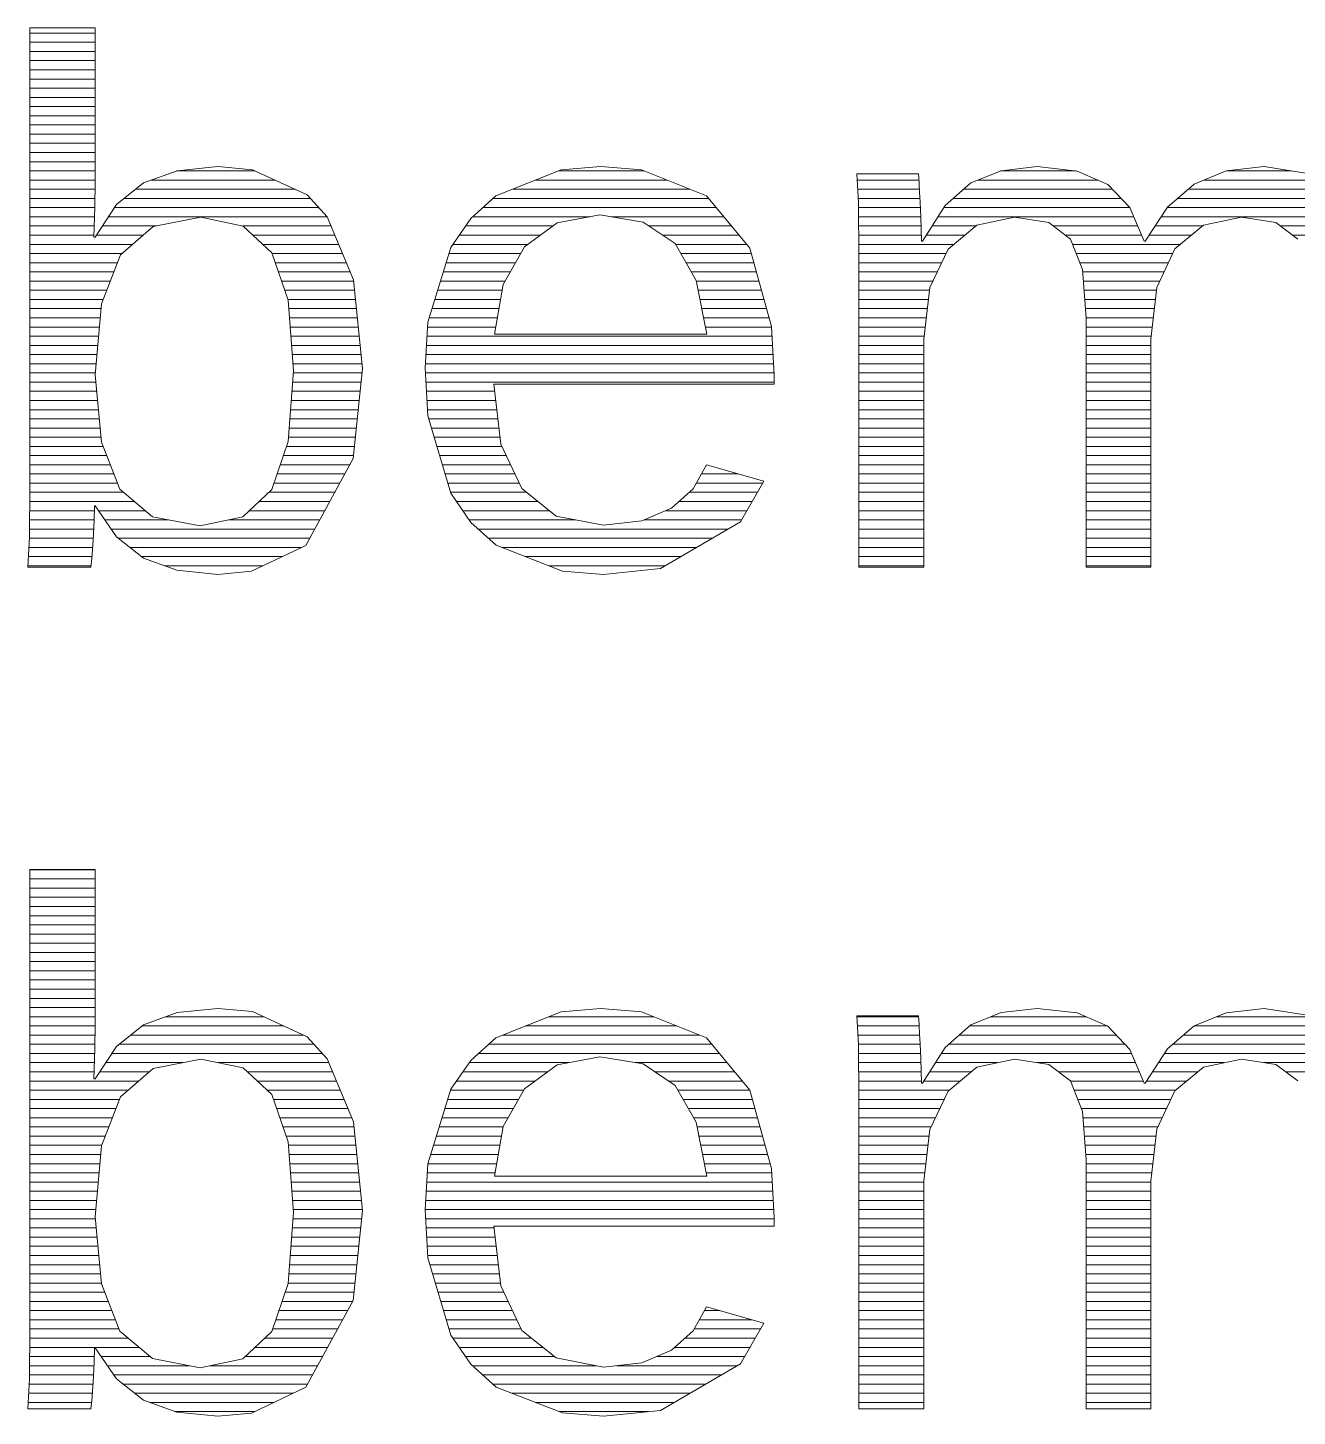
# Model space of a CAD drawing. Header units: millimetres. Extents: x 20 to 410, y 10 to 287.
# Drawn here: x 122.74 to 131.03, y 35.45 to 44.52 of the extents above; entities that cross this region are included whole.
import ezdxf

# ---------------------------------------------------------------- set-up
doc = ezdxf.new("R2010")
doc.units = ezdxf.units.MM
doc.layers.add('TEXT', color=7, linetype='Continuous', lineweight=13)

msp = doc.modelspace()

# ---------------------------------------------------------------- linework, layer by layer
at = {"layer": 'TEXT', "lineweight": 13}
for p, q in [((122.7528, 44.4879), (123.1804, 44.4879)), ((122.7528, 44.4279), (123.1804, 44.4279)), ((122.7528, 44.3679), (123.1804, 44.3679)), ((122.7528, 44.3079), (123.1804, 44.3079)), ((122.7528, 44.2479), (123.1804, 44.2479)), ((122.7528, 44.1879), (123.1804, 44.1879)), ((122.7528, 44.1279), (123.1804, 44.1279)), ((122.7528, 44.0679), (123.1804, 44.0679)), ((122.7528, 44.0079), (123.1804, 44.0079)), ((122.7528, 43.9479), (123.1804, 43.9479)), ((122.7528, 43.8879), (123.1804, 43.8879)), ((122.7528, 43.8279), (123.1804, 43.8279)), ((122.7528, 43.7679), (123.1804, 43.7679)), ((122.7528, 43.7079), (123.1804, 43.7079)), ((122.7528, 43.6479), (123.1804, 43.6479)), ((122.7528, 43.5879), (123.1804, 43.5879)), ((123.711, 43.5879), (124.2238, 43.5879)), ((126.2063, 43.5879), (126.7657, 43.5879)), ((129.0948, 43.5879), (129.5861, 43.5879)), ((130.5739, 43.5879), (130.9958, 43.5879)), ((122.7528, 43.5279), (123.1804, 43.5279)), ((122.7528, 43.4679), (123.1797, 43.4679)), ((123.4439, 43.4679), (124.4855, 43.4679)), ((123.5472, 43.5279), (124.3546, 43.5279)), ((125.9057, 43.4679), (127.0643, 43.4679)), ((126.056, 43.5279), (126.915, 43.5279)), ((128.1571, 43.5279), (128.5613, 43.5279)), ((128.1605, 43.4679), (128.5646, 43.4679)), ((128.8536, 43.4679), (129.8264, 43.4679)), ((128.947, 43.5279), (129.7312, 43.5279)), ((130.3209, 43.4679), (131.292, 43.4679)), ((130.424, 43.5279), (131.205, 43.5279)), ((122.7528, 43.4079), (123.1788, 43.4079)), ((123.369, 43.4079), (124.5865, 43.4079)), ((125.779, 43.4079), (127.1871, 43.4079)), ((128.164, 43.4079), (128.5676, 43.4079)), ((128.7857, 43.4079), (129.8836, 43.4079)), ((130.2512, 43.4079), (131.3789, 43.4079)), ((122.7528, 43.3479), (123.1779, 43.3479)), ((122.7528, 43.2879), (123.1756, 43.2879)), ((123.2666, 43.2879), (124.6956, 43.2879)), ((123.3057, 43.3479), (124.6411, 43.3479)), ((125.6459, 43.2879), (126.4128, 43.2879)), ((125.7124, 43.3479), (127.2369, 43.3479)), ((126.5498, 43.2879), (127.2867, 43.2879)), ((128.1659, 43.3479), (128.5702, 43.3479)), ((128.1665, 43.2879), (128.5726, 43.2879)), ((128.6858, 43.2879), (129.9655, 43.2879)), ((128.7241, 43.3479), (129.9403, 43.3479)), ((130.1439, 43.2879), (131.4392, 43.2879)), ((130.1834, 43.3479), (131.4106, 43.3479)), ((122.7528, 43.2279), (123.1733, 43.2279)), ((123.2275, 43.2279), (123.5801, 43.2279)), ((124.1442, 43.2279), (124.7207, 43.2279)), ((125.5995, 43.2279), (126.1712, 43.2279)), ((126.798, 43.2279), (127.3365, 43.2279)), ((128.1671, 43.2279), (128.5743, 43.2279)), ((128.6476, 43.2279), (128.9339, 43.2279)), ((129.4386, 43.2279), (129.9907, 43.2279)), ((130.1044, 43.2279), (130.4127, 43.2279)), ((130.922, 43.2279), (131.4677, 43.2279)), ((122.7528, 43.1679), (123.171, 43.1679)), ((122.7528, 43.1079), (123.4253, 43.1079)), ((123.1885, 43.1679), (123.4946, 43.1679)), ((124.2104, 43.1679), (124.7458, 43.1679)), ((124.2747, 43.1079), (124.7709, 43.1079)), ((125.5165, 43.1079), (126.0068, 43.1079)), ((125.558, 43.1679), (126.089, 43.1679)), ((126.8876, 43.1679), (127.3863, 43.1679)), ((126.9717, 43.1079), (127.436, 43.1079)), ((128.1677, 43.1679), (128.576, 43.1679)), ((128.1683, 43.1079), (128.79, 43.1079)), ((128.6094, 43.1679), (128.862, 43.1679)), ((129.5186, 43.1679), (130.016, 43.1679)), ((129.5657, 43.1079), (130.2686, 43.1079)), ((130.0648, 43.1679), (130.3406, 43.1679)), ((131.002, 43.1679), (131.4963, 43.1679)), ((122.7528, 43.0479), (123.356, 43.0479)), ((124.3352, 43.0479), (124.796, 43.0479)), ((125.4905, 43.0479), (125.9598, 43.0479)), ((127.0058, 43.0479), (127.4666, 43.0479)), ((128.1689, 43.0479), (128.7389, 43.0479)), ((129.5888, 43.0479), (130.2188, 43.0479)), ((122.7528, 42.9879), (123.3256, 42.9879)), ((122.7528, 42.9279), (123.3024, 42.9279)), ((124.356, 42.9879), (124.821, 42.9879)), ((124.3768, 42.9279), (124.8461, 42.9279)), ((125.4539, 42.9279), (125.8917, 42.9279)), ((125.4722, 42.9879), (125.9258, 42.9879)), ((127.0399, 42.9879), (127.4832, 42.9879)), ((127.074, 42.9279), (127.4998, 42.9279)), ((128.1692, 42.9879), (128.7105, 42.9879)), ((128.1692, 42.9279), (128.6821, 42.9279)), ((129.6119, 42.9879), (130.1909, 42.9879)), ((129.6304, 42.9279), (130.163, 42.9279)), ((122.7528, 42.8679), (123.2792, 42.8679)), ((124.3976, 42.8679), (124.8686, 42.8679)), ((125.4356, 42.8679), (125.8577, 42.8679)), ((127.1064, 42.8679), (127.5164, 42.8679)), ((128.1692, 42.8679), (128.6537, 42.8679)), ((129.6353, 42.8679), (130.1351, 42.8679)), ((122.7528, 42.8079), (123.2559, 42.8079)), ((122.7528, 42.7479), (123.2327, 42.7479)), ((124.4184, 42.8079), (124.8745, 42.8079)), ((124.4392, 42.7479), (124.8804, 42.7479)), ((125.3989, 42.7479), (125.828, 42.7479)), ((125.4172, 42.8079), (125.8384, 42.8079)), ((127.1182, 42.8079), (127.533, 42.8079)), ((127.1301, 42.7479), (127.5495, 42.7479)), ((128.1692, 42.8079), (128.6314, 42.8079)), ((128.1692, 42.7479), (128.6244, 42.7479)), ((129.6402, 42.8079), (130.1139, 42.8079)), ((129.6451, 42.7479), (130.107, 42.7479)), ((122.7528, 42.6879), (123.2189, 42.6879)), ((124.4449, 42.6879), (124.8864, 42.6879)), ((125.3806, 42.6879), (125.8176, 42.6879)), ((127.142, 42.6879), (127.5661, 42.6879)), ((128.1692, 42.6879), (128.6173, 42.6879)), ((129.65, 42.6879), (130.1001, 42.6879)), ((122.7528, 42.6279), (123.2135, 42.6279)), ((122.7528, 42.5679), (123.2082, 42.5679)), ((124.4495, 42.6279), (124.8923, 42.6279)), ((124.4542, 42.5679), (124.8982, 42.5679)), ((125.3519, 42.5679), (125.7968, 42.5679)), ((125.3623, 42.6279), (125.8072, 42.6279)), ((127.1538, 42.6279), (127.5827, 42.6279)), ((127.1657, 42.5679), (127.5987, 42.5679)), ((128.1692, 42.6279), (128.6102, 42.6279)), ((128.1692, 42.5679), (128.6032, 42.5679)), ((129.6548, 42.6279), (130.0932, 42.6279)), ((129.6548, 42.5679), (130.0863, 42.5679)), ((122.7528, 42.5079), (123.2029, 42.5079)), ((124.4588, 42.5079), (124.9042, 42.5079)), ((125.3481, 42.5079), (127.602, 42.5079)), ((128.1692, 42.5079), (128.5961, 42.5079)), ((129.6548, 42.5079), (130.0794, 42.5079)), ((122.7528, 42.4479), (123.1975, 42.4479)), ((122.7528, 42.3879), (123.1922, 42.3879)), ((124.4634, 42.4479), (124.9101, 42.4479)), ((124.4681, 42.3879), (124.916, 42.3879)), ((125.3407, 42.3879), (127.6086, 42.3879)), ((125.3444, 42.4479), (127.6053, 42.4479)), ((128.1692, 42.4479), (128.5938, 42.4479)), ((128.1692, 42.3879), (128.5938, 42.3879)), ((129.6548, 42.4479), (130.0771, 42.4479)), ((129.6548, 42.3879), (130.0771, 42.3879)), ((122.7528, 42.3279), (123.1869, 42.3279)), ((124.4727, 42.3279), (124.922, 42.3279)), ((125.337, 42.3279), (127.612, 42.3279)), ((128.1692, 42.3279), (128.5938, 42.3279)), ((129.6548, 42.3279), (130.0771, 42.3279)), ((122.7528, 42.2679), (123.1815, 42.2679)), ((122.7528, 42.2079), (123.1848, 42.2079)), ((124.4705, 42.2079), (124.9163, 42.2079)), ((124.4751, 42.2679), (124.9223, 42.2679)), ((125.3373, 42.2679), (127.6153, 42.2679)), ((125.3408, 42.2079), (127.6162, 42.2079)), ((128.1692, 42.2679), (128.5938, 42.2679)), ((128.1692, 42.2079), (128.5938, 42.2079)), ((129.6548, 42.2679), (130.0771, 42.2679)), ((129.6548, 42.2079), (130.0771, 42.2079)), ((122.7528, 42.1479), (123.1903, 42.1479)), ((122.7528, 42.0879), (123.1958, 42.0879)), ((124.4612, 42.0879), (124.9042, 42.0879)), ((124.4658, 42.1479), (124.9103, 42.1479)), ((125.3444, 42.1479), (125.7896, 42.1479)), ((125.3479, 42.0879), (125.7965, 42.0879)), ((128.1692, 42.1479), (128.5938, 42.1479)), ((128.1692, 42.0879), (128.5938, 42.0879)), ((129.6548, 42.1479), (130.0771, 42.1479)), ((129.6548, 42.0879), (130.0771, 42.0879)), ((122.7528, 42.0279), (123.2013, 42.0279)), ((124.4565, 42.0279), (124.8982, 42.0279)), ((125.3515, 42.0279), (125.8035, 42.0279)), ((128.1692, 42.0279), (128.5938, 42.0279)), ((129.6548, 42.0279), (130.0771, 42.0279)), ((122.7528, 41.9679), (123.2068, 41.9679)), ((122.7528, 41.9079), (123.2123, 41.9079)), ((124.4472, 41.9079), (124.8862, 41.9079)), ((124.4519, 41.9679), (124.8922, 41.9679)), ((125.3595, 41.9679), (125.8105, 41.9679)), ((125.3772, 41.9079), (125.8175, 41.9079)), ((128.1692, 41.9679), (128.5938, 41.9679)), ((128.1692, 41.9079), (128.5938, 41.9079)), ((129.6548, 41.9679), (130.0771, 41.9679)), ((129.6548, 41.9079), (130.0771, 41.9079)), ((122.7528, 41.8479), (123.2178, 41.8479)), ((124.4425, 41.8479), (124.8801, 41.8479)), ((125.3949, 41.8479), (125.8245, 41.8479)), ((128.1692, 41.8479), (128.5938, 41.8479)), ((129.6548, 41.8479), (130.0771, 41.8479)), ((122.7528, 41.7879), (123.2319, 41.7879)), ((122.7528, 41.7279), (123.2554, 41.7279)), ((124.4088, 41.7279), (124.8681, 41.7279)), ((124.4294, 41.7879), (124.8741, 41.7879)), ((125.4126, 41.7879), (125.8369, 41.7879)), ((125.4303, 41.7279), (125.8651, 41.7279)), ((128.1692, 41.7879), (128.5938, 41.7879)), ((128.1692, 41.7279), (128.5938, 41.7279)), ((129.6548, 41.7879), (130.0771, 41.7879)), ((129.6548, 41.7279), (130.0771, 41.7279)), ((122.7528, 41.6679), (123.279, 41.6679)), ((124.3881, 41.6679), (124.8442, 41.6679)), ((125.4479, 41.6679), (125.8934, 41.6679)), ((128.1692, 41.6679), (128.5938, 41.6679)), ((129.6548, 41.6679), (130.0771, 41.6679)), ((122.7528, 41.6079), (123.3026, 41.6079)), ((122.7528, 41.5479), (123.3261, 41.5479)), ((124.3469, 41.5479), (124.7786, 41.5479)), ((124.3675, 41.6079), (124.8114, 41.6079)), ((125.4656, 41.6079), (125.9216, 41.6079)), ((125.4833, 41.5479), (125.9499, 41.5479)), ((127.1068, 41.5479), (127.5399, 41.5479)), ((127.14, 41.6079), (127.3802, 41.6079)), ((128.1692, 41.6079), (128.5938, 41.6079)), ((128.1692, 41.5479), (128.5938, 41.5479)), ((129.6548, 41.6079), (130.0771, 41.6079)), ((129.6548, 41.5479), (130.0771, 41.5479)), ((122.7524, 41.4879), (123.3661, 41.4879)), ((124.313, 41.4879), (124.7457, 41.4879)), ((125.501, 41.4879), (125.9974, 41.4879)), ((127.0608, 41.4879), (127.5057, 41.4879)), ((128.1692, 41.4879), (128.5938, 41.4879)), ((129.6548, 41.4879), (130.0771, 41.4879)), ((122.7512, 41.3679), (123.1751, 41.3679)), ((122.7518, 41.4279), (123.4366, 41.4279)), ((123.2016, 41.3679), (123.507, 41.3679)), ((124.1866, 41.3679), (124.6801, 41.3679)), ((124.2498, 41.4279), (124.7129, 41.4279)), ((125.5398, 41.4279), (126.0724, 41.4279)), ((125.5809, 41.3679), (126.1474, 41.3679)), ((126.9074, 41.3679), (127.4373, 41.3679)), ((126.994, 41.4279), (127.4715, 41.4279)), ((128.1692, 41.4279), (128.5938, 41.4279)), ((128.1692, 41.3679), (128.5938, 41.3679)), ((129.6548, 41.4279), (130.0771, 41.4279)), ((129.6548, 41.3679), (130.0771, 41.3679)), ((122.7505, 41.3079), (123.1735, 41.3079)), ((123.2428, 41.3079), (123.6595, 41.3079)), ((124.0519, 41.3079), (124.6473, 41.3079)), ((125.6219, 41.3079), (126.3189, 41.3079)), ((126.7678, 41.3079), (127.4031, 41.3079)), ((128.1692, 41.3079), (128.5938, 41.3079)), ((129.6548, 41.3079), (130.0771, 41.3079)), ((122.749, 41.1879), (123.1668, 41.1879)), ((122.7499, 41.2479), (123.1702, 41.2479)), ((123.2839, 41.2479), (124.6145, 41.2479)), ((123.3299, 41.1879), (124.5817, 41.1879)), ((125.6819, 41.2479), (127.3155, 41.2479)), ((125.7489, 41.1879), (127.2123, 41.1879)), ((128.1692, 41.2479), (128.5938, 41.2479)), ((128.1692, 41.1879), (128.5938, 41.1879)), ((129.6548, 41.2479), (130.0771, 41.2479)), ((129.6548, 41.1879), (130.0771, 41.1879)), ((122.7458, 41.1279), (123.1629, 41.1279)), ((123.4059, 41.1279), (124.5283, 41.1279)), ((125.8377, 41.1279), (127.109, 41.1279)), ((128.1692, 41.1279), (128.5938, 41.1279)), ((129.6548, 41.1279), (130.0771, 41.1279)), ((122.7396, 41.0079), (123.1525, 41.0079)), ((122.7427, 41.0679), (123.1587, 41.0679)), ((123.482, 41.0679), (124.4017, 41.0679)), ((123.6321, 41.0079), (124.2751, 41.0079)), ((125.991, 41.0679), (127.0058, 41.0679)), ((126.1443, 41.0079), (126.9026, 41.0079)), ((128.1692, 41.0679), (128.5938, 41.0679)), ((128.1692, 41.0079), (128.5938, 41.0079)), ((129.6548, 41.0679), (130.0771, 41.0679)), ((129.6548, 41.0079), (130.0771, 41.0079)), ((122.7528, 39.0221), (123.1804, 39.0221)), ((122.7528, 38.9621), (123.1804, 38.9621)), ((122.7528, 38.9021), (123.1804, 38.9021)), ((122.7528, 38.8421), (123.1804, 38.8421)), ((122.7528, 38.7821), (123.1804, 38.7821)), ((122.7528, 38.7221), (123.1804, 38.7221)), ((122.7528, 38.6621), (123.1804, 38.6621)), ((122.7528, 38.6021), (123.1804, 38.6021)), ((122.7528, 38.5421), (123.1804, 38.5421)), ((122.7528, 38.4821), (123.1804, 38.4821)), ((122.7528, 38.4221), (123.1804, 38.4221)), ((122.7528, 38.3621), (123.1804, 38.3621)), ((122.7528, 38.3021), (123.1804, 38.3021)), ((122.7528, 38.2421), (123.1804, 38.2421)), ((122.7528, 38.1821), (123.1804, 38.1821)), ((122.7528, 38.1221), (123.1804, 38.1221)), ((122.7528, 38.0621), (123.1804, 38.0621)), ((123.6406, 38.0621), (124.28, 38.0621)), ((126.1417, 38.0621), (126.8298, 38.0621)), ((128.1551, 38.0621), (128.5587, 38.0621)), ((129.0313, 38.0621), (129.6527, 38.0621)), ((130.5076, 38.0621), (131.1554, 38.0621)), ((122.7528, 38.0021), (123.1802, 38.0021)), ((122.7528, 37.9421), (123.1793, 37.9421)), ((123.4117, 37.9421), (124.5417, 37.9421)), ((123.4866, 38.0021), (124.4108, 38.0021)), ((125.8411, 37.9421), (127.1285, 37.9421)), ((125.9914, 38.0021), (126.9792, 38.0021)), ((128.1585, 38.0021), (128.5627, 38.0021)), ((128.162, 37.9421), (128.5659, 37.9421)), ((128.8244, 37.9421), (129.851, 37.9421)), ((128.8923, 38.0021), (129.7904, 38.0021)), ((130.291, 37.9421), (131.3293, 37.9421)), ((130.3609, 38.0021), (131.2424, 38.0021)), ((122.7528, 37.8821), (123.1784, 37.8821)), ((123.3368, 37.8821), (124.61, 37.8821)), ((125.7504, 37.8821), (127.2085, 37.8821)), ((128.1655, 37.8821), (128.5688, 37.8821)), ((128.7565, 37.8821), (129.9082, 37.8821)), ((130.2213, 37.8821), (131.3943, 37.8821)), ((122.7528, 37.8221), (123.1769, 37.8221)), ((122.7528, 37.7621), (123.1746, 37.7621)), ((123.2498, 37.7621), (123.753, 37.7621)), ((123.2889, 37.8221), (124.6645, 37.8221)), ((123.9817, 37.7621), (124.7064, 37.7621)), ((125.6232, 37.7621), (126.2748, 37.7621)), ((125.6838, 37.8221), (127.2583, 37.8221)), ((126.7067, 37.7621), (127.3081, 37.7621)), ((128.1661, 37.8221), (128.5712, 37.8221)), ((128.1667, 37.7621), (128.5734, 37.7621)), ((128.6694, 37.7621), (129.0755, 37.7621)), ((128.7076, 37.8221), (129.9511, 37.8221)), ((129.3316, 37.7621), (129.9763, 37.7621)), ((130.1269, 37.7621), (130.5562, 37.7621)), ((130.1664, 37.8221), (131.4229, 37.8221)), ((130.815, 37.7621), (131.4514, 37.7621)), ((122.7528, 37.7021), (123.1723, 37.7021)), ((123.2108, 37.7021), (123.5341, 37.7021)), ((124.1738, 37.7021), (124.7315, 37.7021)), ((125.5817, 37.7021), (126.1359, 37.7021)), ((126.8365, 37.7021), (127.3579, 37.7021)), ((128.1673, 37.7021), (128.575, 37.7021)), ((128.6312, 37.7021), (128.903, 37.7021)), ((129.473, 37.7021), (130.0016, 37.7021)), ((130.0874, 37.7021), (130.3817, 37.7021)), ((130.9564, 37.7021), (131.48, 37.7021)), ((122.7528, 37.6421), (123.4648, 37.6421)), ((122.7528, 37.5821), (123.3955, 37.5821)), ((124.238, 37.6421), (124.7566, 37.6421)), ((124.3023, 37.5821), (124.7817, 37.5821)), ((125.501, 37.5821), (125.9792, 37.5821)), ((125.5402, 37.6421), (126.0537, 37.6421)), ((126.926, 37.6421), (127.4076, 37.6421)), ((126.9863, 37.5821), (127.4571, 37.5821)), ((128.1679, 37.6421), (128.5767, 37.6421)), ((128.1685, 37.5821), (128.7591, 37.5821)), ((128.593, 37.6421), (128.8311, 37.6421)), ((129.5525, 37.6421), (130.0268, 37.6421)), ((129.5756, 37.5821), (130.2377, 37.5821)), ((130.0478, 37.6421), (130.3097, 37.6421)), ((122.7528, 37.5221), (123.3389, 37.5221)), ((122.7528, 37.4621), (123.3157, 37.4621)), ((124.3442, 37.5221), (124.8067, 37.5221)), ((124.365, 37.4621), (124.8318, 37.4621)), ((125.4643, 37.4621), (125.9111, 37.4621)), ((125.4826, 37.5221), (125.9452, 37.5221)), ((127.0204, 37.5221), (127.4737, 37.5221)), ((127.0545, 37.4621), (127.4903, 37.4621)), ((128.1691, 37.5221), (128.7267, 37.5221)), ((128.1692, 37.4621), (128.6983, 37.4621)), ((129.5987, 37.5221), (130.2068, 37.5221)), ((129.6219, 37.4621), (130.1789, 37.4621)), ((122.7528, 37.4021), (123.2924, 37.4021)), ((124.3858, 37.4021), (124.8569, 37.4021)), ((125.446, 37.4021), (125.8771, 37.4021)), ((127.0887, 37.4021), (127.5069, 37.4021)), ((128.1692, 37.4021), (128.6699, 37.4021)), ((129.6325, 37.4021), (130.1511, 37.4021)), ((122.7528, 37.3421), (123.2692, 37.3421)), ((122.7528, 37.2821), (123.2459, 37.2821)), ((124.4066, 37.3421), (124.8711, 37.3421)), ((124.4274, 37.2821), (124.8771, 37.2821)), ((125.4094, 37.2821), (125.834, 37.2821)), ((125.4277, 37.3421), (125.8444, 37.3421)), ((127.1115, 37.3421), (127.5235, 37.3421)), ((127.1233, 37.2821), (127.5401, 37.2821)), ((128.1692, 37.3421), (128.6415, 37.3421)), ((128.1692, 37.2821), (128.6284, 37.2821)), ((129.6374, 37.3421), (130.1232, 37.3421)), ((129.6423, 37.2821), (130.1109, 37.2821)), ((122.7528, 37.2221), (123.2227, 37.2221)), ((124.4422, 37.2221), (124.883, 37.2221)), ((125.391, 37.2221), (125.8236, 37.2221)), ((127.1352, 37.2221), (127.5567, 37.2221)), ((128.1692, 37.2221), (128.6213, 37.2221)), ((129.6472, 37.2221), (130.104, 37.2221)), ((122.7528, 37.1621), (123.2166, 37.1621)), ((122.7528, 37.1021), (123.2112, 37.1021)), ((124.4469, 37.1621), (124.8889, 37.1621)), ((124.4515, 37.1021), (124.8949, 37.1021)), ((125.3544, 37.1021), (125.8027, 37.1021)), ((125.3727, 37.1621), (125.8131, 37.1621)), ((127.1471, 37.1621), (127.5733, 37.1621)), ((127.1589, 37.1021), (127.5899, 37.1021)), ((128.1692, 37.1621), (128.6143, 37.1621)), ((128.1692, 37.1021), (128.6072, 37.1021)), ((129.6521, 37.1621), (130.0972, 37.1621)), ((129.6548, 37.1021), (130.0903, 37.1021)), ((122.7528, 37.0421), (123.2059, 37.0421)), ((124.4561, 37.0421), (124.9008, 37.0421)), ((125.3503, 37.0421), (125.7923, 37.0421)), ((127.1708, 37.0421), (127.6001, 37.0421)), ((128.1692, 37.0421), (128.6001, 37.0421)), ((129.6548, 37.0421), (130.0834, 37.0421)), ((122.7528, 36.9821), (123.2006, 36.9821)), ((122.7528, 36.9221), (123.1952, 36.9221)), ((124.4608, 36.9821), (124.9067, 36.9821)), ((124.4654, 36.9221), (124.9126, 36.9221)), ((125.3428, 36.9221), (127.6067, 36.9221)), ((125.3465, 36.9821), (127.6034, 36.9821)), ((128.1692, 36.9821), (128.5938, 36.9821)), ((128.1692, 36.9221), (128.5938, 36.9221)), ((129.6548, 36.9821), (130.0771, 36.9821)), ((129.6548, 36.9221), (130.0771, 36.9221)), ((122.7528, 36.8621), (123.1899, 36.8621)), ((124.4701, 36.8621), (124.9186, 36.8621)), ((125.3391, 36.8621), (127.6101, 36.8621)), ((128.1692, 36.8621), (128.5938, 36.8621)), ((129.6548, 36.8621), (130.0771, 36.8621)), ((122.7528, 36.8021), (123.1846, 36.8021)), ((122.7528, 36.7421), (123.1817, 36.7421)), ((124.4731, 36.7421), (124.9197, 36.7421)), ((124.4747, 36.8021), (124.9245, 36.8021)), ((125.3354, 36.8021), (127.6134, 36.8021)), ((125.3388, 36.7421), (127.6162, 36.7421)), ((128.1692, 36.8021), (128.5938, 36.8021)), ((128.1692, 36.7421), (128.5938, 36.7421)), ((129.6548, 36.8021), (130.0771, 36.8021)), ((129.6548, 36.7421), (130.0771, 36.7421)), ((122.7528, 36.6821), (123.1872, 36.6821)), ((124.4685, 36.6821), (124.9137, 36.6821)), ((125.3423, 36.6821), (125.7856, 36.6821)), ((128.1692, 36.6821), (128.5938, 36.6821)), ((129.6548, 36.6821), (130.0771, 36.6821)), ((122.7528, 36.6221), (123.1927, 36.6221)), ((122.7528, 36.5621), (123.1982, 36.5621)), ((124.4592, 36.5621), (124.9017, 36.5621)), ((124.4638, 36.6221), (124.9077, 36.6221)), ((125.3459, 36.6221), (125.7926, 36.6221)), ((125.3494, 36.5621), (125.7995, 36.5621)), ((128.1692, 36.6221), (128.5938, 36.6221)), ((128.1692, 36.5621), (128.5938, 36.5621)), ((129.6548, 36.6221), (130.0771, 36.6221)), ((129.6548, 36.5621), (130.0771, 36.5621)), ((122.7528, 36.5021), (123.2037, 36.5021)), ((124.4545, 36.5021), (124.8956, 36.5021)), ((125.353, 36.5021), (125.8065, 36.5021)), ((128.1692, 36.5021), (128.5938, 36.5021)), ((129.6548, 36.5021), (130.0771, 36.5021)), ((122.7528, 36.4421), (123.2092, 36.4421)), ((122.7528, 36.3821), (123.2147, 36.3821)), ((124.4452, 36.3821), (124.8836, 36.3821)), ((124.4498, 36.4421), (124.8896, 36.4421)), ((125.3671, 36.4421), (125.8135, 36.4421)), ((125.3848, 36.3821), (125.8205, 36.3821)), ((128.1692, 36.4421), (128.5938, 36.4421)), ((128.1692, 36.3821), (128.5938, 36.3821)), ((129.6548, 36.4421), (130.0771, 36.4421)), ((129.6548, 36.3821), (130.0771, 36.3821)), ((122.7528, 36.3221), (123.2202, 36.3221)), ((124.4405, 36.3221), (124.8775, 36.3221)), ((125.4025, 36.3221), (125.8275, 36.3221)), ((128.1692, 36.3221), (128.5938, 36.3221)), ((129.6548, 36.3221), (130.0771, 36.3221)), ((122.7528, 36.2621), (123.242, 36.2621)), ((122.7528, 36.2021), (123.2656, 36.2021)), ((124.3999, 36.2021), (124.8629, 36.2021)), ((124.4205, 36.2621), (124.8715, 36.2621)), ((125.4202, 36.2621), (125.849, 36.2621)), ((125.4379, 36.2021), (125.8773, 36.2021)), ((128.1692, 36.2621), (128.5938, 36.2621)), ((128.1692, 36.2021), (128.5938, 36.2021)), ((129.6548, 36.2621), (130.0771, 36.2621)), ((129.6548, 36.2021), (130.0771, 36.2021)), ((122.7528, 36.1421), (123.2891, 36.1421)), ((124.3793, 36.1421), (124.8301, 36.1421)), ((125.4556, 36.1421), (125.9055, 36.1421)), ((127.1589, 36.1421), (127.2597, 36.1421)), ((128.1692, 36.1421), (128.5938, 36.1421)), ((129.6548, 36.1421), (130.0771, 36.1421)), ((122.7527, 36.0221), (123.3363, 36.0221)), ((122.7528, 36.0821), (123.3127, 36.0821)), ((124.338, 36.0221), (124.7645, 36.0221)), ((124.3587, 36.0821), (124.7973, 36.0821)), ((125.4732, 36.0821), (125.9338, 36.0821)), ((125.4909, 36.0221), (125.962, 36.0221)), ((127.0925, 36.0221), (127.5252, 36.0221)), ((127.1257, 36.0821), (127.471, 36.0821)), ((128.1692, 36.0821), (128.5938, 36.0821)), ((128.1692, 36.0221), (128.5938, 36.0221)), ((129.6548, 36.0821), (130.0771, 36.0821)), ((129.6548, 36.0221), (130.0771, 36.0221)), ((122.7521, 35.9621), (123.3964, 35.9621)), ((124.2859, 35.9621), (124.7316, 35.9621)), ((125.5164, 35.9621), (126.0297, 35.9621)), ((127.0321, 35.9621), (127.491, 35.9621)), ((128.1692, 35.9621), (128.5938, 35.9621)), ((129.6548, 35.9621), (130.0771, 35.9621)), ((122.7509, 35.8421), (123.1744, 35.8421)), ((122.7515, 35.9021), (123.4669, 35.9021)), ((123.2193, 35.8421), (123.5373, 35.8421)), ((124.1595, 35.8421), (124.666, 35.8421)), ((124.2227, 35.9021), (124.6988, 35.9021)), ((125.5574, 35.9021), (126.1047, 35.9021)), ((125.5985, 35.8421), (126.1797, 35.8421)), ((126.8474, 35.8421), (127.4226, 35.8421)), ((126.9654, 35.9021), (127.4568, 35.9021)), ((128.1692, 35.9021), (128.5938, 35.9021)), ((128.1692, 35.8421), (128.5938, 35.8421)), ((129.6548, 35.9021), (130.0771, 35.9021)), ((129.6548, 35.8421), (130.0771, 35.8421)), ((122.7503, 35.7821), (123.1721, 35.7821)), ((123.2604, 35.7821), (123.7934, 35.7821)), ((123.9317, 35.7821), (124.6332, 35.7821)), ((125.6437, 35.7821), (126.4517, 35.7821)), ((126.5853, 35.7821), (127.3743, 35.7821)), ((128.1692, 35.7821), (128.5938, 35.7821)), ((129.6548, 35.7821), (130.0771, 35.7821)), ((122.7476, 35.6621), (123.1652, 35.6621)), ((122.7497, 35.7221), (123.1687, 35.7221)), ((123.3016, 35.7221), (124.6004, 35.7221)), ((123.3625, 35.6621), (124.5676, 35.6621)), ((125.7107, 35.7221), (127.2711, 35.7221)), ((125.7777, 35.6621), (127.1679, 35.6621)), ((128.1692, 35.7221), (128.5938, 35.7221)), ((128.1692, 35.6621), (128.5938, 35.6621)), ((129.6548, 35.7221), (130.0771, 35.7221)), ((129.6548, 35.6621), (130.0771, 35.6621)), ((122.7445, 35.6021), (123.1611, 35.6021)), ((123.4386, 35.6021), (124.4739, 35.6021)), ((125.9036, 35.6021), (127.0647, 35.6021)), ((128.1692, 35.6021), (128.5938, 35.6021)), ((129.6548, 35.6021), (130.0771, 35.6021)), ((122.7413, 35.5421), (123.1564, 35.5421)), ((123.5378, 35.5421), (124.3473, 35.5421)), ((123.7031, 35.4821), (124.2207, 35.4821)), ((126.0569, 35.5421), (126.9615, 35.5421)), ((126.2102, 35.4821), (126.7936, 35.4821)), ((128.1692, 35.5421), (128.5938, 35.5421)), ((129.6548, 35.5421), (130.0771, 35.5421))]:
    msp.add_line(p, q, dxfattribs=at)
for points in [[(122.7391, 41), (122.7494, 41.1965), (122.7528, 41.5294), (122.7528, 44.5228), (123.1804, 44.5228), (123.1804, 43.5187), (123.178, 43.3508), (123.1706, 43.1556), (123.1804, 43.1556), (123.3183, 43.3673), (123.4949, 43.5088), (123.7142, 43.5891), (123.9803, 43.6159), (124.2075, 43.5954), (124.5653, 43.4313), (124.6957, 43.2878), (124.8678, 42.8761), (124.9251, 42.2958), (124.8661, 41.7079), (124.556, 41.1411), (124.2017, 40.9731), (123.9803, 40.9521), (123.7131, 40.9785), (123.4949, 41.0577), (123.3194, 41.1962), (123.1804, 41.3988), (123.1759, 41.3988), (123.1734, 41.3057), (123.166, 41.1739), (123.1579, 41.0553), (123.1516, 41), (122.7391, 41)], [(126.2326, 40.9734), (125.7989, 41.1431), (125.633, 41.2917), (125.5028, 41.4821), (125.3539, 41.9868), (125.3353, 42.3011), (125.3539, 42.6005), (125.5028, 43.0881), (125.633, 43.2764), (125.7979, 43.4249), (126.2232, 43.5947), (126.4837, 43.6159), (126.7492, 43.5946), (127.1738, 43.4239), (127.457, 43.0827), (127.5985, 42.5709), (127.6162, 42.251), (127.6162, 42.194), (125.7842, 42.194), (125.8298, 41.803), (125.9665, 41.5127), (126.1915, 41.3327), (126.5004, 41.2727), (126.7507, 41.3006), (126.9455, 41.3843), (127.0862, 41.5108), (127.1726, 41.6669), (127.5471, 41.5605), (127.3954, 41.2944), (126.872, 40.9902), (126.5004, 40.9521), (126.2326, 40.9734)], [(124.3327, 41.5066), (124.4403, 41.8197), (124.4762, 42.2821), (124.4405, 42.7441), (124.3334, 43.0531), (124.1468, 43.2274), (123.8709, 43.2855), (123.5591, 43.2238), (123.3453, 43.0386), (123.2217, 42.7194), (123.1804, 42.2555), (123.2207, 41.8163), (123.3415, 41.5089), (123.5536, 41.3283), (123.8663, 41.2681), (124.1443, 41.3277), (124.3327, 41.5066)], [(126.4769, 43.2999), (126.1985, 43.2479), (125.9847, 43.0918), (125.8449, 42.8455), (125.7887, 42.5214), (127.1749, 42.5214), (127.1054, 42.8727), (126.9683, 43.1138), (126.76, 43.2534), (126.4769, 43.2999)], [(123.1734, 35.8057), (123.166, 35.6739), (123.1579, 35.5553), (123.1516, 35.5), (122.7391, 35.5), (122.7494, 35.6965), (122.7528, 36.0294), (122.7528, 39.0228), (123.1804, 39.0228), (123.1804, 38.0187), (123.178, 37.8508), (123.1706, 37.6556), (123.1804, 37.6556), (123.3183, 37.8673), (123.4949, 38.0088), (123.7142, 38.0891), (123.9803, 38.1159), (124.2075, 38.0954), (124.5653, 37.9313), (124.6957, 37.7878), (124.8678, 37.3761), (124.9251, 36.7958), (124.8661, 36.2079), (124.556, 35.6411), (124.2017, 35.4731), (123.9803, 35.4521), (123.7131, 35.4785), (123.4949, 35.5577), (123.3194, 35.6962), (123.1804, 35.8988), (123.1759, 35.8988), (123.1734, 35.8057)], [(127.5471, 36.0605), (127.3954, 35.7944), (126.872, 35.4902), (126.5004, 35.4521), (126.2326, 35.4734), (125.7989, 35.6431), (125.633, 35.7917), (125.5028, 35.9821), (125.3539, 36.4868), (125.3353, 36.8011), (125.3539, 37.1005), (125.5028, 37.5881), (125.633, 37.7764), (125.7979, 37.9249), (126.2232, 38.0947), (126.4837, 38.1159), (126.7492, 38.0946), (127.1738, 37.9239), (127.457, 37.5827), (127.5985, 37.0709), (127.6162, 36.751), (127.6162, 36.694), (125.7842, 36.694), (125.8298, 36.303), (125.9665, 36.0127), (126.1915, 35.8327), (126.5004, 35.7727), (126.7507, 35.8006), (126.9455, 35.8843), (127.0862, 36.0108), (127.1726, 36.1669), (127.5471, 36.0605)], [(123.3415, 36.0089), (123.5536, 35.8283), (123.8663, 35.7681), (124.1443, 35.8277), (124.3327, 36.0066), (124.4403, 36.3197), (124.4762, 36.7821), (124.4405, 37.2441), (124.3334, 37.5531), (124.1468, 37.7274), (123.8709, 37.7855), (123.5591, 37.7238), (123.3453, 37.5386), (123.2217, 37.2194), (123.1804, 36.7555), (123.2207, 36.3163), (123.3415, 36.0089)], [(127.1749, 37.0214), (127.1054, 37.3727), (126.9683, 37.6138), (126.76, 37.7534), (126.4769, 37.7999), (126.1985, 37.7479), (125.9847, 37.5918), (125.8449, 37.3455), (125.7887, 37.0214), (127.1749, 37.0214)]]:
    msp.add_lwpolyline(points, close=True, dxfattribs=at)
for points in [[(131.0357, 43.1427), (130.8929, 43.2498), (130.6681, 43.2855), (130.4195, 43.2336), (130.2329, 43.0781), (130.1161, 42.8269), (130.0771, 42.488), (130.0771, 41), (129.6548, 41), (129.6548, 42.6285), (129.6292, 42.9431), (129.5523, 43.1427), (129.4095, 43.2498), (129.1847, 43.2855), (128.9403, 43.2333), (128.7525, 43.0766), (128.6334, 42.825), (128.5938, 42.488), (128.5938, 41), (128.1692, 41), (128.1692, 43.0196), (128.1692, 43.0196), (128.1656, 43.3812), (128.1547, 43.568), (128.5581, 43.568), (128.5603, 43.5464), (128.5626, 43.5042), (128.5656, 43.448), (128.5687, 43.3842), (128.5727, 43.2866), (128.577, 43.129), (128.5846, 43.129), (128.7322, 43.3607), (128.8998, 43.5088), (129.0977, 43.5891), (129.3343, 43.6159), (129.596, 43.5868), (129.7961, 43.4997), (129.9399, 43.3489), (130.0323, 43.129), (130.0392, 43.129), (130.186, 43.3518), (130.3605, 43.502), (130.5693, 43.5874), (130.8177, 43.6159), (131.154, 43.5631)], [(131.0357, 37.6427), (130.8929, 37.7498), (130.6681, 37.7855), (130.4195, 37.7336), (130.2329, 37.5781), (130.1161, 37.3269), (130.0771, 36.988), (130.0771, 35.5), (129.6548, 35.5), (129.6548, 37.1285), (129.6292, 37.4431), (129.5523, 37.6427), (129.4095, 37.7498), (129.1847, 37.7855), (128.9403, 37.7333), (128.7525, 37.5766), (128.6334, 37.325), (128.6334, 37.325), (128.5938, 36.988), (128.5938, 35.5), (128.1692, 35.5), (128.1692, 37.5196), (128.1656, 37.8812), (128.1547, 38.068), (128.5581, 38.068), (128.5603, 38.0464), (128.5626, 38.0042), (128.5656, 37.948), (128.5687, 37.8842), (128.5727, 37.7866), (128.577, 37.629), (128.5846, 37.629), (128.7322, 37.8607), (128.8998, 38.0088), (129.0977, 38.0891), (129.3343, 38.1159), (129.596, 38.0868), (129.7961, 37.9997), (129.9399, 37.8489), (130.0323, 37.629), (130.0392, 37.629), (130.186, 37.8518), (130.3605, 38.002), (130.5693, 38.0874), (130.8177, 38.1159), (131.154, 38.0631)]]:
    msp.add_lwpolyline(points, dxfattribs=at)

doc.saveas('drawing.dxf')
